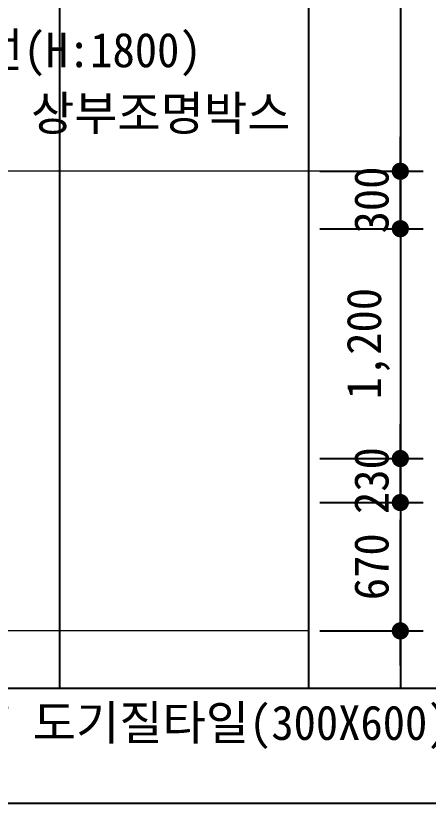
# Model space of a CAD drawing. Header units: millimetres. Extents: x -423835 to -174325, y -1379898 to -1311126.
# Drawn here: x -333879 to -331725, y -1371132 to -1367020 of the extents above; entities that cross this region are included whole.
import ezdxf
from ezdxf.enums import TextEntityAlignment as Align

# ---------------------------------------------------------------- set-up
doc = ezdxf.new("R2010")
doc.units = ezdxf.units.MM
doc.header["$LTSCALE"] = 100
doc.header["$MEASUREMENT"] = 0
doc.header["$PDSIZE"] = -10
doc.layers.get('0').update_dxf_attribs({"linetype": 'CONTINUOUS'})
doc.layers.get('Defpoints').update_dxf_attribs({"color": 153, "linetype": 'CONTINUOUS'})
doc.layers.add('A-DIMS', color=7, linetype='CONTINUOUS')
doc.layers.add('AA-AXIS-LINE-1', color=1, linetype='CONTINUOUS')
doc.layers.add('A-MKXS-TEXT1', color=3, linetype='CONTINUOUS', lineweight=25)
doc.layers.add('A-XXXX-FIN2', color=6, linetype='CONTINUOUS', lineweight=20)
doc.layers.add('A-XXXX-NPLT', color=144, linetype='CONTINUOUS', lineweight=0, plot=False)
doc.styles.add('HY울릉도L', font='')
doc.styles.add('돋움체', font='')
doc.styles.get('HY울릉도L').set_extended_font_data('HYwulM')
doc.styles.get('돋움체').set_extended_font_data('DotumChe')
doc.dimstyles.new('CDIM', dxfattribs={"dimtxt": 3, "dimasz": 1.5, "dimexe": 2, "dimexo": 1, "dimgap": 1, "dimtad": 1, "dimdec": 0, "dimrnd": 0.5, "dimzin": 0, "dimdsep": 32, "dimlunit": 6, "dimtxsty": 'HY울릉도L', "dimblk1": '_CIDOT', "dimblk2": '_CIDOT', "dimsah": 1, "dimcen": 5.5, "dimclrd": 2, "dimclre": 2, "dimclrt": 7, "dimadec": 0, "dimazin": 0, "dimtfac": 1, "dimtdec": 0, "dimtix": 1, "dimtmove": 2, "dimatfit": 1, "dimldrblk": '_CIDOT', "dimfxl": 1, "dimtolj": 1, "dimtzin": 0, "dimlwd": -1, "dimarcsym": 0})

# ---------------------------------------------------------------- blocks, each defined once
blk = doc.blocks.new('_CIDOT')
at = {"color": 0, "linetype": 'ByBlock'}
blk.add_line((2, 0), (-1, 0), dxfattribs=at)
at = {"color": 0, "linetype": 'ByBlock', "const_width": 0.5}
blk.add_lwpolyline([(-0.25, 0, 1), (0.25, 0, 1)], format="xyb", close=True, dxfattribs=at)
blk = doc.blocks.new('*D795')
at = {"layer": 'A-DIMS', "lineweight": -2, "transparency": 16777216}
for p, q in [((-332290.4, -1369562.1), (-331750.4, -1369562.1)), ((-332290.4, -1370232.1), (-331750.4, -1370232.1))]:
    blk.add_line(p, q, dxfattribs=at)
at = {"layer": 'A-DIMS', "transparency": 16777216}
blk.add_line((-331870.4, -1370142.1), (-331870.4, -1369652.1), dxfattribs=at)
at = {"layer": 'Defpoints', "color": 0, "transparency": 16777216}
for p in [(-332350.4, -1369562.1), (-331870.4, -1369562.1), (-332350.4, -1370232.1)]:
    blk.add_point(p, dxfattribs=at)
at = {"layer": 'A-DIMS', "transparency": 16777216, "xscale": 90, "yscale": 90, "zscale": 90}
for p, rotation in [((-331870.4, -1369562.1), 90), ((-331870.4, -1370232.1), 270)]:
    blk.add_blockref('_CIDOT', p, dxfattribs=dict(at, rotation=rotation))
at = {"layer": 'A-DIMS', "color": 3, "transparency": 16777216, "insert": (-332020.5, -1369897.1), "char_height": 180, "attachment_point": 5, "rotation": 90, "style": '돋움체'}
blk.add_mtext('\\A1;670', dxfattribs=at)
blk = doc.blocks.new('*D796')
at = {"layer": 'A-DIMS', "transparency": 16777216}
for p, q in [((-331870.4, -1369242.1), (-331870.4, -1369152.1)), ((-331870.4, -1369562.1), (-331870.4, -1369332.1)), ((-331870.4, -1369652.1), (-331870.4, -1369742.1))]:
    blk.add_line(p, q, dxfattribs=at)
at = {"layer": 'A-DIMS', "lineweight": -2, "transparency": 16777216}
for p, q in [((-332290.4, -1369332.1), (-331750.4, -1369332.1)), ((-332290.4, -1369562.1), (-331750.4, -1369562.1))]:
    blk.add_line(p, q, dxfattribs=at)
at = {"layer": 'Defpoints', "color": 0, "transparency": 16777216}
for p in [(-332350.4, -1369332.1), (-331870.4, -1369332.1), (-332350.4, -1369562.1)]:
    blk.add_point(p, dxfattribs=at)
at = {"layer": 'A-DIMS', "transparency": 16777216, "xscale": 90, "yscale": 90, "zscale": 90}
for p, rotation in [((-331870.4, -1369332.1), 270), ((-331870.4, -1369562.1), 90)]:
    blk.add_blockref('_CIDOT', p, dxfattribs=dict(at, rotation=rotation))
at = {"layer": 'A-DIMS', "color": 3, "transparency": 16777216, "insert": (-332020.5, -1369447.1), "char_height": 180, "attachment_point": 5, "rotation": 90, "style": '돋움체'}
blk.add_mtext('\\A1;230', dxfattribs=at)
blk = doc.blocks.new('*D797')
at = {"layer": 'A-DIMS', "transparency": 16777216}
for p, q in [((-331870.4, -1367742.1), (-331870.4, -1367652.1)), ((-331870.4, -1368132.1), (-331870.4, -1367832.1)), ((-331870.4, -1368222.1), (-331870.4, -1368312.1))]:
    blk.add_line(p, q, dxfattribs=at)
at = {"layer": 'A-DIMS', "lineweight": -2, "transparency": 16777216}
for p, q in [((-332290.4, -1367832.1), (-331750.4, -1367832.1)), ((-332290.4, -1368132.1), (-331750.4, -1368132.1))]:
    blk.add_line(p, q, dxfattribs=at)
at = {"layer": 'Defpoints', "color": 0, "transparency": 16777216}
for p in [(-332350.4, -1367832.1), (-331870.4, -1367832.1), (-332350.4, -1368132.1)]:
    blk.add_point(p, dxfattribs=at)
at = {"layer": 'A-DIMS', "transparency": 16777216, "xscale": 90, "yscale": 90, "zscale": 90}
for p, rotation in [((-331870.4, -1367832.1), 270), ((-331870.4, -1368132.1), 90)]:
    blk.add_blockref('_CIDOT', p, dxfattribs=dict(at, rotation=rotation))
at = {"layer": 'A-DIMS', "color": 3, "transparency": 16777216, "insert": (-332020.5, -1367982.1), "char_height": 180, "attachment_point": 5, "rotation": 90, "style": '돋움체'}
blk.add_mtext('\\A1;300', dxfattribs=at)
blk = doc.blocks.new('*D798')
at = {"layer": 'A-DIMS', "lineweight": -2, "transparency": 16777216}
for p, q in [((-332290.4, -1368132.1), (-331750.4, -1368132.1)), ((-332290.4, -1369332.1), (-331750.4, -1369332.1))]:
    blk.add_line(p, q, dxfattribs=at)
at = {"layer": 'A-DIMS', "transparency": 16777216}
blk.add_line((-331870.4, -1368222.1), (-331870.4, -1369242.1), dxfattribs=at)
at = {"layer": 'Defpoints', "color": 0, "transparency": 16777216}
for p in [(-332350.4, -1368132.1), (-332350.4, -1369332.1), (-331870.4, -1369332.1)]:
    blk.add_point(p, dxfattribs=at)
at = {"layer": 'A-DIMS', "transparency": 16777216, "xscale": 90, "yscale": 90, "zscale": 90}
for p, rotation in [((-331870.4, -1368132.1), 90), ((-331870.4, -1369332.1), 270)]:
    blk.add_blockref('_CIDOT', p, dxfattribs=dict(at, rotation=rotation))
at = {"layer": 'A-DIMS', "color": 3, "transparency": 16777216, "insert": (-332037.6, -1368732.1), "char_height": 180, "attachment_point": 5, "rotation": 90, "style": '돋움체'}
blk.add_mtext('\\A1;1,200', dxfattribs=at)

msp = doc.modelspace()

# ---------------------------------------------------------------- linework, layer by layer
at = {"color": 3, "ltscale": 2}
msp.add_line((-351392.9, -1371132.1), (-329350.4, -1371132.1), dxfattribs=at)
at = {"layer": 'A-XXXX-FIN2'}
msp.add_line((-332350.4, -1370232.1), (-337125.4, -1370232.1), dxfattribs=at)
at = {"layer": 'A-XXXX-NPLT'}
msp.add_line((-332180.4, -1367832.1), (-338055.4, -1367832.1), dxfattribs=at)
at = {"layer": 'AA-AXIS-LINE-1'}
msp.add_line((-333650.4, -1366954.3), (-333650.4, -1370532.1), dxfattribs=at)
at = {"layer": 'Defpoints'}
for p, q in [((-332350.4, -1365514.3), (-332350.4, -1370532.1)), ((-331870.4, -1365514.3), (-331870.4, -1370532.1)), ((-329830.4, -1370532.1), (-351392.9, -1370532.1))]:
    msp.add_line(p, q, dxfattribs=at)

# ---------------------------------------------------------------- texts
at = {"layer": 'A-MKXS-TEXT1', "style": '돋움체'}
for s, p in [('방수한계선(H:1800)', (-334968.1, -1367198.8)), ('상부조명박스', (-333799.3, -1367528.8)), ('THK7 도기질타일(300X600)', (-334371.3, -1370711.5))]:
    msp.add_text(s, height=180, dxfattribs=at).set_placement(p, align=Align.MIDDLE_LEFT)

# ---------------------------------------------------------------- dimensions: what is measured, and where the dimension line sits
at = {"layer": 'A-DIMS'}
for base, p1, p2, angle, picture, middle in [((-331870.4, -1367832.1), (-332350.4, -1368132.1), (-332350.4, -1367832.1), 90, '*D797', (-332020.5, -1367982.1)), ((-331870.4, -1369332.1), (-332350.4, -1368132.1), (-332350.4, -1369332.1), 270, '*D798', (-332037.6, -1368732.1)), ((-331870.4, -1369332.1), (-332350.4, -1369562.1), (-332350.4, -1369332.1), 90, '*D796', (-332020.5, -1369447.1)), ((-331870.4, -1369562.1), (-332350.4, -1370232.1), (-332350.4, -1369562.1), 90, '*D795', (-332020.5, -1369897.1))]:
    dim = msp.add_linear_dim(base=base, p1=p1, p2=p2, angle=angle, dimstyle='CDIM', override={"dimscale": 60, "dimtxsty": '돋움체', "dimclrd": 256, "dimclre": 256, "dimclrt": 3}, dxfattribs=at)
    dim.commit()
    dim.dimension.update_dxf_attribs({"geometry": picture, "text_midpoint": middle})

doc.saveas('drawing.dxf')
